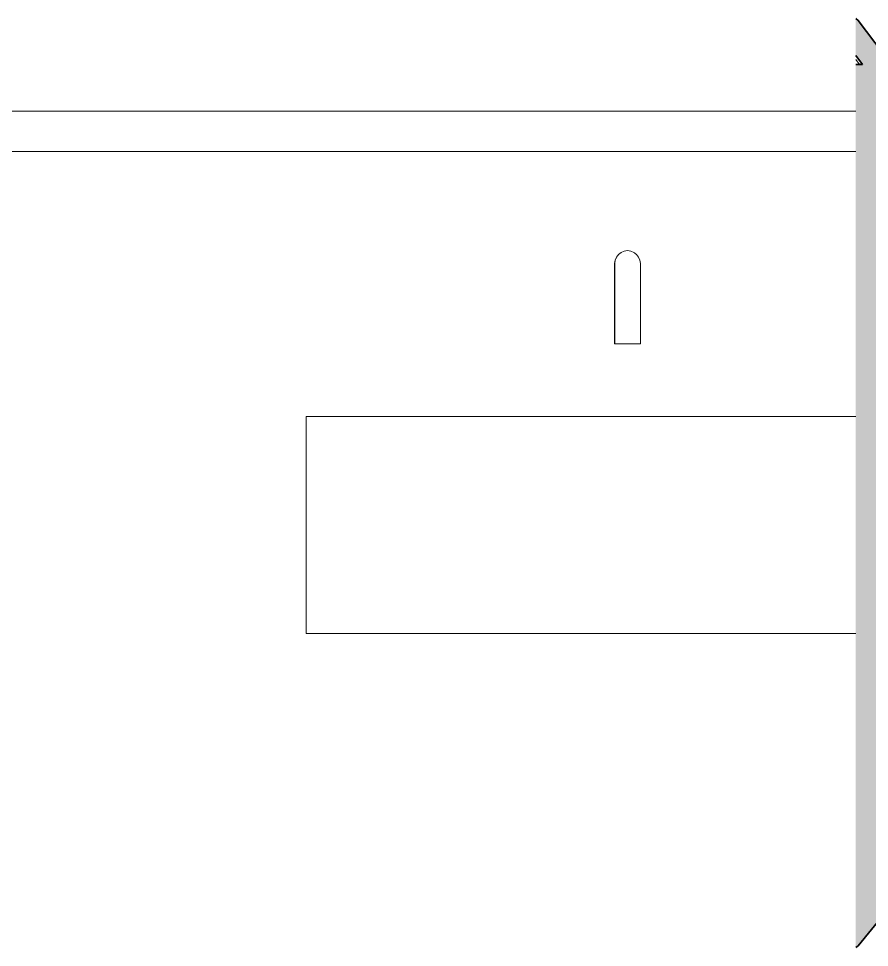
# Model space of a CAD drawing. Header units: millimetres. Extents: x -48147 to 1417267, y -496296 to 18123.
# Drawn here: x 1385112 to 1385642, y -482668 to -482090 of the extents above; entities that cross this region are included whole.
import ezdxf

# ---------------------------------------------------------------- set-up
doc = ezdxf.new("R2010")
doc.units = ezdxf.units.MM
doc.header["$MEASUREMENT"] = 0
doc.linetypes.add('Wipeout_Contour', pattern=[1000, 0, -1000])
doc.layers.add('New_A-35-M_FFE_Sanitary', color=7, linetype='Continuous')
for name, color, linetype, lineweight, true_color in [('New_A-35-M_FFE_Sanitary_Pen_No__104', 7, 'Continuous', 15, 0xa6a6a6), ('New_A-35-M_FFE_Sanitary_Pen_No__44', 7, 'Continuous', 35, 0x444444), ('New_A-35-M_FFE_Sanitary_Pen_No__64', 7, 'Continuous', 20, 0x606060), ('New_A-35-M_FFE_Sanitary_Pen_No__75', 7, 'Continuous', 20, 0x606060)]:
    doc.layers.add(name, color=color, linetype=linetype, lineweight=lineweight, true_color=true_color)
doc.layers.add('New_A-35-M_FFE_Sanitary_Pen_No__87', color=8, linetype='Continuous', lineweight=20)
doc.layers.add('New_A-35-M_FFE_Sanitary_Pen_No__89', color=8, linetype='Continuous', lineweight=20)

# ---------------------------------------------------------------- blocks, each defined once
blk = doc.blocks.new('Section Elem_218_2', base_point=(1376122.47, -491272.82))
at = {"color": 254, "linetype": 'Wipeout_Contour', "lineweight": 0, "ltscale": 5865203.811245858}
blk.add_wipeout([(1383886.11, -482147.82), (1383886.11, -482172.82), (1385633.57, -482172.82), (1385633.57, -482147.82)], dxfattribs=at).dxf.layer = 'New_A-35-M_FFE_Sanitary'
at = {"layer": 'New_A-35-M_FFE_Sanitary_Pen_No__89', "linetype": 'Continuous'}
blk.add_line((1385633.57, -482147.82), (1383886.11, -482147.82), dxfattribs=at)
blk = doc.blocks.new('Section Elem_220_2', base_point=(1376122.47, -491272.82))
at = {"color": 254, "linetype": 'Wipeout_Contour', "lineweight": 0, "ltscale": 5868208.681274156}
blk.add_wipeout([(1385306.46, -482337.82), (1385306.46, -482472.82), (1385633.57, -482472.82), (1385633.57, -482337.82)], dxfattribs=at).dxf.layer = 'New_A-35-M_FFE_Sanitary'
at = {"color": 254, "linetype": 'Wipeout_Contour', "lineweight": 0, "ltscale": 5867570.800296504}
blk.add_wipeout([(1385295.85, -482472.82), (1385306.46, -482472.82), (1385306.46, -482337.82), (1385295.85, -482337.82)], dxfattribs=at).dxf.layer = 'New_A-35-M_FFE_Sanitary'
at = {"layer": 'New_A-35-M_FFE_Sanitary_Pen_No__75', "linetype": 'Continuous'}
for p, q in [((1385306.46, -482337.82), (1385633.57, -482337.82)), ((1385306.46, -482472.82), (1385633.57, -482472.82))]:
    blk.add_line(p, q, dxfattribs=at)
at = {"color": 254, "linetype": 'Wipeout_Contour', "lineweight": 0, "ltscale": 5867542.468962217}
blk.add_wipeout([(1385291.46, -482472.82), (1385295.85, -482472.82), (1385295.85, -482337.82), (1385291.46, -482337.82)], dxfattribs=at).dxf.layer = 'New_A-35-M_FFE_Sanitary'
at = {"layer": 'New_A-35-M_FFE_Sanitary_Pen_No__75', "linetype": 'Continuous'}
for p, q in [((1385291.46, -482337.82), (1385295.85, -482337.82)), ((1385291.46, -482337.82), (1385291.46, -482472.82)), ((1385295.85, -482337.82), (1385306.46, -482337.82)), ((1385291.46, -482472.82), (1385295.85, -482472.82)), ((1385295.85, -482472.82), (1385306.46, -482472.82))]:
    blk.add_line(p, q, dxfattribs=at)
blk = doc.blocks.new('Section Elem_228_2', base_point=(1376122.47, -491272.82))
at = {"color": 254, "linetype": 'Wipeout_Contour', "lineweight": 0, "ltscale": 5868102.998331737}
blk.add_wipeout([(1385483.73, -482279.08), (1385483.46, -482279.62), (1385483.46, -482292.56), (1385483.73, -482292.56)], dxfattribs=at).dxf.layer = 'New_A-35-M_FFE_Sanitary'
at = {"color": 254, "linetype": 'Wipeout_Contour', "lineweight": 0, "ltscale": 5868104.681107549}
blk.add_wipeout([(1385484.53, -482278.59), (1385483.73, -482279.08), (1385483.73, -482292.56), (1385484.53, -482292.56)], dxfattribs=at).dxf.layer = 'New_A-35-M_FFE_Sanitary'
at = {"color": 254, "linetype": 'Wipeout_Contour', "lineweight": 0, "ltscale": 5868108.284933443}
blk.add_wipeout([(1385485.8, -482278.16), (1385484.53, -482278.59), (1385484.53, -482292.56), (1385485.8, -482292.56)], dxfattribs=at).dxf.layer = 'New_A-35-M_FFE_Sanitary'
at = {"color": 254, "linetype": 'Wipeout_Contour', "lineweight": 0, "ltscale": 5868113.564230268}
blk.add_wipeout([(1385487.46, -482277.83), (1385485.8, -482278.16), (1385485.8, -482292.56), (1385487.46, -482292.56)], dxfattribs=at).dxf.layer = 'New_A-35-M_FFE_Sanitary'
at = {"layer": 'New_A-35-M_FFE_Sanitary_Pen_No__64', "linetype": 'Continuous'}
for p, q in [((1385483.46, -482292.56), (1385483.73, -482292.56)), ((1385483.73, -482292.56), (1385484.53, -482292.56))]:
    blk.add_line(p, q, dxfattribs=at)
at = {"color": 254, "linetype": 'Wipeout_Contour', "lineweight": 0, "ltscale": 5868086.220097734}
blk.add_wipeout([(1385483.73, -482266.53), (1385483.46, -482267.56), (1385483.46, -482279.62), (1385483.73, -482279.08)], dxfattribs=at).dxf.layer = 'New_A-35-M_FFE_Sanitary'
at = {"color": 254, "linetype": 'Wipeout_Contour', "lineweight": 0, "ltscale": 5868120.159195703}
blk.add_wipeout([(1385489.39, -482277.62), (1385487.46, -482277.83), (1385487.46, -482292.56), (1385489.39, -482292.56)], dxfattribs=at).dxf.layer = 'New_A-35-M_FFE_Sanitary'
at = {"layer": 'New_A-35-M_FFE_Sanitary_Pen_No__64', "linetype": 'Continuous'}
blk.add_line((1385484.53, -482292.56), (1385485.8, -482292.56), dxfattribs=at)
at = {"color": 254, "linetype": 'Wipeout_Contour', "lineweight": 0, "ltscale": 5868087.245502761}
blk.add_wipeout([(1385484.53, -482265.56), (1385483.73, -482266.53), (1385483.73, -482279.08), (1385484.53, -482278.59)], dxfattribs=at).dxf.layer = 'New_A-35-M_FFE_Sanitary'
at = {"color": 254, "linetype": 'Wipeout_Contour', "lineweight": 0, "ltscale": 5868127.620333558}
blk.add_wipeout([(1385491.46, -482277.55), (1385489.39, -482277.62), (1385489.39, -482292.56), (1385491.46, -482292.56)], dxfattribs=at).dxf.layer = 'New_A-35-M_FFE_Sanitary'
at = {"layer": 'New_A-35-M_FFE_Sanitary_Pen_No__64', "linetype": 'Continuous'}
blk.add_line((1385485.8, -482292.56), (1385487.46, -482292.56), dxfattribs=at)
at = {"color": 254, "linetype": 'Wipeout_Contour', "lineweight": 0, "ltscale": 5868090.259994024}
blk.add_wipeout([(1385485.8, -482264.73), (1385484.53, -482265.56), (1385484.53, -482278.59), (1385485.8, -482278.16)], dxfattribs=at).dxf.layer = 'New_A-35-M_FFE_Sanitary'
at = {"color": 254, "linetype": 'Wipeout_Contour', "lineweight": 0, "ltscale": 5868135.442196683}
blk.add_wipeout([(1385493.53, -482277.62), (1385491.46, -482277.55), (1385491.46, -482292.56), (1385493.53, -482292.56)], dxfattribs=at).dxf.layer = 'New_A-35-M_FFE_Sanitary'
at = {"layer": 'New_A-35-M_FFE_Sanitary_Pen_No__64', "linetype": 'Continuous'}
blk.add_line((1385487.46, -482292.56), (1385489.39, -482292.56), dxfattribs=at)
at = {"color": 254, "linetype": 'Wipeout_Contour', "lineweight": 0, "ltscale": 5868095.05813414}
blk.add_wipeout([(1385487.46, -482264.1), (1385485.8, -482264.73), (1385485.8, -482278.16), (1385487.46, -482277.83)], dxfattribs=at).dxf.layer = 'New_A-35-M_FFE_Sanitary'
at = {"color": 254, "linetype": 'Wipeout_Contour', "lineweight": 0, "ltscale": 5868143.091737671}
blk.add_wipeout([(1385495.46, -482277.83), (1385493.53, -482277.62), (1385493.53, -482292.56), (1385495.46, -482292.56)], dxfattribs=at).dxf.layer = 'New_A-35-M_FFE_Sanitary'
at = {"layer": 'New_A-35-M_FFE_Sanitary_Pen_No__64', "linetype": 'Continuous'}
for p, q in [((1385483.46, -482279.62), (1385483.46, -482292.56)), ((1385489.39, -482292.56), (1385491.46, -482292.56))]:
    blk.add_line(p, q, dxfattribs=at)
at = {"color": 254, "linetype": 'Wipeout_Contour', "lineweight": 0, "ltscale": 5868071.177345685}
blk.add_wipeout([(1385483.73, -482255.74), (1385483.46, -482257.21), (1385483.46, -482267.56), (1385483.73, -482266.53)], dxfattribs=at).dxf.layer = 'New_A-35-M_FFE_Sanitary'
at = {"color": 254, "linetype": 'Wipeout_Contour', "lineweight": 0, "ltscale": 5868101.312893019}
blk.add_wipeout([(1385489.39, -482263.7), (1385487.46, -482264.1), (1385487.46, -482277.83), (1385489.39, -482277.62)], dxfattribs=at).dxf.layer = 'New_A-35-M_FFE_Sanitary'
at = {"color": 254, "linetype": 'Wipeout_Contour', "lineweight": 0, "ltscale": 5868150.04463527}
blk.add_wipeout([(1385497.12, -482278.16), (1385495.46, -482277.83), (1385495.46, -482292.56), (1385497.12, -482292.56)], dxfattribs=at).dxf.layer = 'New_A-35-M_FFE_Sanitary'
at = {"layer": 'New_A-35-M_FFE_Sanitary_Pen_No__64', "linetype": 'Continuous'}
blk.add_line((1385491.46, -482292.56), (1385493.53, -482292.56), dxfattribs=at)
at = {"color": 254, "linetype": 'Wipeout_Contour', "lineweight": 0, "ltscale": 5868071.613414852}
blk.add_wipeout([(1385484.53, -482254.38), (1385483.73, -482255.74), (1385483.73, -482266.53), (1385484.53, -482265.56)], dxfattribs=at).dxf.layer = 'New_A-35-M_FFE_Sanitary'
at = {"color": 254, "linetype": 'Wipeout_Contour', "lineweight": 0, "ltscale": 5868108.597944991}
blk.add_wipeout([(1385491.46, -482263.56), (1385489.39, -482263.7), (1385489.39, -482277.62), (1385491.46, -482277.55)], dxfattribs=at).dxf.layer = 'New_A-35-M_FFE_Sanitary'
at = {"color": 254, "linetype": 'Wipeout_Contour', "lineweight": 0, "ltscale": 5868155.827120849}
blk.add_wipeout([(1385498.39, -482278.59), (1385497.12, -482278.16), (1385497.12, -482292.56), (1385498.39, -482292.56)], dxfattribs=at).dxf.layer = 'New_A-35-M_FFE_Sanitary'
at = {"layer": 'New_A-35-M_FFE_Sanitary_Pen_No__64', "linetype": 'Continuous'}
blk.add_line((1385493.53, -482292.56), (1385495.46, -482292.56), dxfattribs=at)
at = {"color": 254, "linetype": 'Wipeout_Contour', "lineweight": 0, "ltscale": 5868074.099576205}
blk.add_wipeout([(1385485.8, -482253.21), (1385484.53, -482254.38), (1385484.53, -482265.56), (1385485.8, -482264.73)], dxfattribs=at).dxf.layer = 'New_A-35-M_FFE_Sanitary'
at = {"color": 254, "linetype": 'Wipeout_Contour', "lineweight": 0, "ltscale": 5868116.419833413}
blk.add_wipeout([(1385493.53, -482263.7), (1385491.46, -482263.56), (1385491.46, -482277.55), (1385493.53, -482277.62)], dxfattribs=at).dxf.layer = 'New_A-35-M_FFE_Sanitary'
at = {"color": 254, "linetype": 'Wipeout_Contour', "lineweight": 0, "ltscale": 5868160.045154544}
blk.add_wipeout([(1385499.19, -482279.08), (1385498.39, -482278.59), (1385498.39, -482292.56), (1385499.19, -482292.56)], dxfattribs=at).dxf.layer = 'New_A-35-M_FFE_Sanitary'
at = {"color": 254, "linetype": 'Wipeout_Contour', "lineweight": 0, "ltscale": 5868078.466375556}
blk.add_wipeout([(1385487.46, -482252.31), (1385485.8, -482253.21), (1385485.8, -482264.73), (1385487.46, -482264.1)], dxfattribs=at).dxf.layer = 'New_A-35-M_FFE_Sanitary'
at = {"color": 254, "linetype": 'Wipeout_Contour', "lineweight": 0, "ltscale": 5868124.245508477}
blk.add_wipeout([(1385495.46, -482264.1), (1385493.53, -482263.7), (1385493.53, -482277.62), (1385495.46, -482277.83)], dxfattribs=at).dxf.layer = 'New_A-35-M_FFE_Sanitary'
at = {"color": 254, "linetype": 'Wipeout_Contour', "lineweight": 0, "ltscale": 5868162.411269041}
blk.add_wipeout([(1385499.46, -482279.62), (1385499.19, -482279.08), (1385499.19, -482292.56), (1385499.46, -482292.56)], dxfattribs=at).dxf.layer = 'New_A-35-M_FFE_Sanitary'
at = {"layer": 'New_A-35-M_FFE_Sanitary_Pen_No__64', "linetype": 'Continuous'}
for p, q in [((1385483.46, -482267.56), (1385483.46, -482279.62)), ((1385495.46, -482292.56), (1385497.12, -482292.56)), ((1385497.12, -482292.56), (1385498.39, -482292.56)), ((1385498.39, -482292.56), (1385499.19, -482292.56)), ((1385499.19, -482292.56), (1385499.46, -482292.56))]:
    blk.add_line(p, q, dxfattribs=at)
at = {"color": 254, "linetype": 'Wipeout_Contour', "lineweight": 0, "ltscale": 5868058.894900429}
blk.add_wipeout([(1385483.46, -482257.21), (1385483.73, -482255.74), (1385483.73, -482247.47), (1385483.46, -482249.26)], dxfattribs=at).dxf.layer = 'New_A-35-M_FFE_Sanitary'
at = {"color": 254, "linetype": 'Wipeout_Contour', "lineweight": 0, "ltscale": 5868084.416157346}
blk.add_wipeout([(1385489.39, -482251.74), (1385487.46, -482252.31), (1385487.46, -482264.1), (1385489.39, -482263.7)], dxfattribs=at).dxf.layer = 'New_A-35-M_FFE_Sanitary'
at = {"color": 254, "linetype": 'Wipeout_Contour', "lineweight": 0, "ltscale": 5868131.538653973}
blk.add_wipeout([(1385497.12, -482264.73), (1385495.46, -482264.1), (1385495.46, -482277.83), (1385497.12, -482278.16)], dxfattribs=at).dxf.layer = 'New_A-35-M_FFE_Sanitary'
at = {"color": 254, "linetype": 'Wipeout_Contour', "lineweight": 0, "ltscale": 5868058.849848543}
blk.add_wipeout([(1385483.73, -482247.47), (1385483.73, -482255.74), (1385484.53, -482254.38), (1385484.53, -482245.8)], dxfattribs=at).dxf.layer = 'New_A-35-M_FFE_Sanitary'
at = {"color": 254, "linetype": 'Wipeout_Contour', "lineweight": 0, "ltscale": 5868091.543361066}
blk.add_wipeout([(1385491.46, -482251.55), (1385489.39, -482251.74), (1385489.39, -482263.7), (1385491.46, -482263.56)], dxfattribs=at).dxf.layer = 'New_A-35-M_FFE_Sanitary'
at = {"color": 254, "linetype": 'Wipeout_Contour', "lineweight": 0, "ltscale": 5868137.802327245}
blk.add_wipeout([(1385498.39, -482265.56), (1385497.12, -482264.73), (1385497.12, -482278.16), (1385498.39, -482278.59)], dxfattribs=at).dxf.layer = 'New_A-35-M_FFE_Sanitary'
at = {"color": 254, "linetype": 'Wipeout_Contour', "lineweight": 0, "ltscale": 5868060.904718631}
blk.add_wipeout([(1385484.53, -482254.38), (1385485.8, -482253.21), (1385485.8, -482244.36), (1385484.53, -482245.8)], dxfattribs=at).dxf.layer = 'New_A-35-M_FFE_Sanitary'
at = {"color": 254, "linetype": 'Wipeout_Contour', "lineweight": 0, "ltscale": 5868099.365272169}
blk.add_wipeout([(1385493.53, -482251.74), (1385491.46, -482251.55), (1385491.46, -482263.56), (1385493.53, -482263.7)], dxfattribs=at).dxf.layer = 'New_A-35-M_FFE_Sanitary'
at = {"color": 254, "linetype": 'Wipeout_Contour', "lineweight": 0, "ltscale": 5868142.609714091}
blk.add_wipeout([(1385499.19, -482266.53), (1385498.39, -482265.56), (1385498.39, -482278.59), (1385499.19, -482279.08)], dxfattribs=at).dxf.layer = 'New_A-35-M_FFE_Sanitary'
at = {"layer": 'New_A-35-M_FFE_Sanitary_Pen_No__64', "linetype": 'Continuous'}
blk.add_line((1385483.46, -482257.21), (1385483.46, -482267.56), dxfattribs=at)
at = {"color": 254, "linetype": 'Wipeout_Contour', "lineweight": 0, "ltscale": 5868064.91942239}
blk.add_wipeout([(1385485.8, -482253.21), (1385487.46, -482252.31), (1385487.46, -482243.26), (1385485.8, -482244.36)], dxfattribs=at).dxf.layer = 'New_A-35-M_FFE_Sanitary'
at = {"color": 254, "linetype": 'Wipeout_Contour', "lineweight": 0, "ltscale": 5868107.348838696}
blk.add_wipeout([(1385495.46, -482252.31), (1385493.53, -482251.74), (1385493.53, -482263.7), (1385495.46, -482264.1)], dxfattribs=at).dxf.layer = 'New_A-35-M_FFE_Sanitary'
at = {"color": 254, "linetype": 'Wipeout_Contour', "lineweight": 0, "ltscale": 5868145.633204823}
blk.add_wipeout([(1385499.46, -482267.56), (1385499.19, -482266.53), (1385499.19, -482279.08), (1385499.46, -482279.62)], dxfattribs=at).dxf.layer = 'New_A-35-M_FFE_Sanitary'
at = {"layer": 'New_A-35-M_FFE_Sanitary_Pen_No__64', "linetype": 'Continuous'}
blk.add_line((1385499.46, -482279.62), (1385499.46, -482292.56), dxfattribs=at)
at = {"color": 254, "linetype": 'Wipeout_Contour', "lineweight": 0, "ltscale": 5868050.209220891}
blk.add_wipeout([(1385483.73, -482242.27), (1385483.46, -482244.27), (1385483.46, -482249.26), (1385483.73, -482247.47)], dxfattribs=at).dxf.layer = 'New_A-35-M_FFE_Sanitary'
at = {"color": 254, "linetype": 'Wipeout_Contour', "lineweight": 0, "ltscale": 5868070.62027261}
blk.add_wipeout([(1385487.46, -482252.31), (1385489.39, -482251.74), (1385489.39, -482242.57), (1385487.46, -482243.26)], dxfattribs=at).dxf.layer = 'New_A-35-M_FFE_Sanitary'
at = {"color": 254, "linetype": 'Wipeout_Contour', "lineweight": 0, "ltscale": 5868114.946998339}
blk.add_wipeout([(1385497.12, -482253.21), (1385495.46, -482252.31), (1385495.46, -482264.1), (1385497.12, -482264.73)], dxfattribs=at).dxf.layer = 'New_A-35-M_FFE_Sanitary'
at = {"color": 254, "linetype": 'Wipeout_Contour', "lineweight": 0, "ltscale": 5868049.824094034}
blk.add_wipeout([(1385484.53, -482240.4), (1385483.73, -482242.27), (1385483.73, -482247.47), (1385484.53, -482245.8)], dxfattribs=at).dxf.layer = 'New_A-35-M_FFE_Sanitary'
at = {"color": 254, "linetype": 'Wipeout_Contour', "lineweight": 0, "ltscale": 5868077.618643818}
blk.add_wipeout([(1385489.39, -482251.74), (1385491.46, -482251.55), (1385491.46, -482242.33), (1385489.39, -482242.57)], dxfattribs=at).dxf.layer = 'New_A-35-M_FFE_Sanitary'
at = {"color": 254, "linetype": 'Wipeout_Contour', "lineweight": 0, "ltscale": 5868121.642040162}
blk.add_wipeout([(1385498.39, -482254.38), (1385497.12, -482253.21), (1385497.12, -482264.73), (1385498.39, -482265.56)], dxfattribs=at).dxf.layer = 'New_A-35-M_FFE_Sanitary'
at = {"layer": 'New_A-35-M_FFE_Sanitary_Pen_No__64', "linetype": 'Continuous'}
blk.add_line((1385483.46, -482249.26), (1385483.46, -482257.21), dxfattribs=at)
at = {"color": 254, "linetype": 'Wipeout_Contour', "lineweight": 0, "ltscale": 5868051.574173717}
blk.add_wipeout([(1385485.8, -482238.8), (1385484.53, -482240.4), (1385484.53, -482245.8), (1385485.8, -482244.36)], dxfattribs=at).dxf.layer = 'New_A-35-M_FFE_Sanitary'
at = {"color": 254, "linetype": 'Wipeout_Contour', "lineweight": 0, "ltscale": 5868085.440573479}
blk.add_wipeout([(1385491.46, -482251.55), (1385493.53, -482251.74), (1385493.53, -482242.57), (1385491.46, -482242.33)], dxfattribs=at).dxf.layer = 'New_A-35-M_FFE_Sanitary'
at = {"color": 254, "linetype": 'Wipeout_Contour', "lineweight": 0, "ltscale": 5868126.977773525}
blk.add_wipeout([(1385499.19, -482255.74), (1385498.39, -482254.38), (1385498.39, -482265.56), (1385499.19, -482266.53)], dxfattribs=at).dxf.layer = 'New_A-35-M_FFE_Sanitary'
at = {"color": 254, "linetype": 'Wipeout_Contour', "lineweight": 0, "ltscale": 5868055.340110381}
blk.add_wipeout([(1385487.46, -482237.57), (1385485.8, -482238.8), (1385485.8, -482244.36), (1385487.46, -482243.26)], dxfattribs=at).dxf.layer = 'New_A-35-M_FFE_Sanitary'
at = {"color": 254, "linetype": 'Wipeout_Contour', "lineweight": 0, "ltscale": 5868093.553007666}
blk.add_wipeout([(1385493.53, -482251.74), (1385495.46, -482252.31), (1385495.46, -482243.26), (1385493.53, -482242.57)], dxfattribs=at).dxf.layer = 'New_A-35-M_FFE_Sanitary'
at = {"color": 254, "linetype": 'Wipeout_Contour', "lineweight": 0, "ltscale": 5868130.590604998}
blk.add_wipeout([(1385499.46, -482257.21), (1385499.19, -482255.74), (1385499.19, -482266.53), (1385499.46, -482267.56)], dxfattribs=at).dxf.layer = 'New_A-35-M_FFE_Sanitary'
at = {"layer": 'New_A-35-M_FFE_Sanitary_Pen_No__64', "linetype": 'Continuous'}
blk.add_line((1385499.46, -482267.56), (1385499.46, -482279.62), dxfattribs=at)
at = {"color": 254, "linetype": 'Wipeout_Contour', "lineweight": 0, "ltscale": 5868060.865127382}
blk.add_wipeout([(1385489.39, -482236.8), (1385487.46, -482237.57), (1385487.46, -482243.26), (1385489.39, -482242.57)], dxfattribs=at).dxf.layer = 'New_A-35-M_FFE_Sanitary'
at = {"color": 254, "linetype": 'Wipeout_Contour', "lineweight": 0, "ltscale": 5868045.71036559}
blk.add_wipeout([(1385483.73, -482240.49), (1385483.46, -482242.56), (1385483.46, -482244.27), (1385483.73, -482242.27)], dxfattribs=at).dxf.layer = 'New_A-35-M_FFE_Sanitary'
at = {"color": 254, "linetype": 'Wipeout_Contour', "lineweight": 0, "ltscale": 5868101.400129369}
blk.add_wipeout([(1385495.46, -482252.31), (1385497.12, -482253.21), (1385497.12, -482244.36), (1385495.46, -482243.26)], dxfattribs=at).dxf.layer = 'New_A-35-M_FFE_Sanitary'
at = {"color": 254, "linetype": 'Wipeout_Contour', "lineweight": 0, "ltscale": 5868067.772525568}
blk.add_wipeout([(1385491.46, -482236.54), (1385489.39, -482236.8), (1385489.39, -482242.57), (1385491.46, -482242.33)], dxfattribs=at).dxf.layer = 'New_A-35-M_FFE_Sanitary'
at = {"color": 254, "linetype": 'Wipeout_Contour', "lineweight": 0, "ltscale": 5868045.149536029}
blk.add_wipeout([(1385484.53, -482238.56), (1385483.73, -482240.49), (1385483.73, -482242.27), (1385484.53, -482240.4)], dxfattribs=at).dxf.layer = 'New_A-35-M_FFE_Sanitary'
at = {"color": 254, "linetype": 'Wipeout_Contour', "lineweight": 0, "ltscale": 5868108.447289149}
blk.add_wipeout([(1385497.12, -482253.21), (1385498.39, -482254.38), (1385498.39, -482245.8), (1385497.12, -482244.36)], dxfattribs=at).dxf.layer = 'New_A-35-M_FFE_Sanitary'
at = {"layer": 'New_A-35-M_FFE_Sanitary_Pen_No__64', "linetype": 'Continuous'}
blk.add_line((1385483.46, -482244.27), (1385483.46, -482249.26), dxfattribs=at)
at = {"color": 254, "linetype": 'Wipeout_Contour', "lineweight": 0, "ltscale": 5868046.742351755}
blk.add_wipeout([(1385485.8, -482236.9), (1385484.53, -482238.56), (1385484.53, -482240.4), (1385485.8, -482238.8)], dxfattribs=at).dxf.layer = 'New_A-35-M_FFE_Sanitary'
at = {"color": 254, "linetype": 'Wipeout_Contour', "lineweight": 0, "ltscale": 5868075.594468296}
blk.add_wipeout([(1385493.53, -482236.8), (1385491.46, -482236.54), (1385491.46, -482242.33), (1385493.53, -482242.57)], dxfattribs=at).dxf.layer = 'New_A-35-M_FFE_Sanitary'
at = {"color": 254, "linetype": 'Wipeout_Contour', "lineweight": 0, "ltscale": 5868114.214327601}
blk.add_wipeout([(1385498.39, -482254.38), (1385499.19, -482255.74), (1385499.19, -482247.47), (1385498.39, -482245.8)], dxfattribs=at).dxf.layer = 'New_A-35-M_FFE_Sanitary'
at = {"layer": 'New_A-35-M_FFE_Sanitary_Pen_No__64', "linetype": 'Continuous'}
blk.add_line((1385483.46, -482242.56), (1385483.46, -482244.27), dxfattribs=at)
at = {"color": 254, "linetype": 'Wipeout_Contour', "lineweight": 0, "ltscale": 5868050.380161958}
blk.add_wipeout([(1385487.46, -482235.63), (1385485.8, -482236.9), (1385485.8, -482238.8), (1385487.46, -482237.57)], dxfattribs=at).dxf.layer = 'New_A-35-M_FFE_Sanitary'
at = {"color": 254, "linetype": 'Wipeout_Contour', "lineweight": 0, "ltscale": 5868083.797900595}
blk.add_wipeout([(1385495.46, -482237.57), (1385493.53, -482236.8), (1385493.53, -482242.57), (1385495.46, -482243.26)], dxfattribs=at).dxf.layer = 'New_A-35-M_FFE_Sanitary'
at = {"color": 254, "linetype": 'Wipeout_Contour', "lineweight": 0, "ltscale": 5868118.308283724}
blk.add_wipeout([(1385499.19, -482247.47), (1385499.19, -482255.74), (1385499.46, -482257.21), (1385499.46, -482249.26)], dxfattribs=at).dxf.layer = 'New_A-35-M_FFE_Sanitary'
at = {"layer": 'New_A-35-M_FFE_Sanitary_Pen_No__64', "linetype": 'Continuous'}
for p, q in [((1385483.46, -482242.56), (1385483.73, -482240.49)), ((1385483.73, -482240.49), (1385484.53, -482238.56)), ((1385499.46, -482257.21), (1385499.46, -482267.56))]:
    blk.add_line(p, q, dxfattribs=at)
at = {"color": 254, "linetype": 'Wipeout_Contour', "lineweight": 0, "ltscale": 5868055.81486594}
blk.add_wipeout([(1385489.39, -482234.83), (1385487.46, -482235.63), (1385487.46, -482237.57), (1385489.39, -482236.8)], dxfattribs=at).dxf.layer = 'New_A-35-M_FFE_Sanitary'
at = {"color": 254, "linetype": 'Wipeout_Contour', "lineweight": 0, "ltscale": 5868091.820876699}
blk.add_wipeout([(1385497.12, -482238.8), (1385495.46, -482237.57), (1385495.46, -482243.26), (1385497.12, -482244.36)], dxfattribs=at).dxf.layer = 'New_A-35-M_FFE_Sanitary'
at = {"layer": 'New_A-35-M_FFE_Sanitary_Pen_No__64', "linetype": 'Continuous'}
blk.add_line((1385484.53, -482238.56), (1385485.8, -482236.9), dxfattribs=at)
at = {"color": 254, "linetype": 'Wipeout_Contour', "lineweight": 0, "ltscale": 5868062.675747077}
blk.add_wipeout([(1385491.46, -482234.56), (1385489.39, -482234.83), (1385489.39, -482236.8), (1385491.46, -482236.54)], dxfattribs=at).dxf.layer = 'New_A-35-M_FFE_Sanitary'
at = {"color": 254, "linetype": 'Wipeout_Contour', "lineweight": 0, "ltscale": 5868099.116819941}
blk.add_wipeout([(1385498.39, -482240.4), (1385497.12, -482238.8), (1385497.12, -482244.36), (1385498.39, -482245.8)], dxfattribs=at).dxf.layer = 'New_A-35-M_FFE_Sanitary'
at = {"layer": 'New_A-35-M_FFE_Sanitary_Pen_No__64', "linetype": 'Continuous'}
blk.add_line((1385485.8, -482236.9), (1385487.46, -482235.63), dxfattribs=at)
at = {"color": 254, "linetype": 'Wipeout_Contour', "lineweight": 0, "ltscale": 5868070.497696613}
blk.add_wipeout([(1385493.53, -482234.83), (1385491.46, -482234.56), (1385491.46, -482236.54), (1385493.53, -482236.8)], dxfattribs=at).dxf.layer = 'New_A-35-M_FFE_Sanitary'
at = {"color": 254, "linetype": 'Wipeout_Contour', "lineweight": 0, "ltscale": 5868105.188658125}
blk.add_wipeout([(1385499.19, -482242.27), (1385498.39, -482240.4), (1385498.39, -482245.8), (1385499.19, -482247.47)], dxfattribs=at).dxf.layer = 'New_A-35-M_FFE_Sanitary'
at = {"layer": 'New_A-35-M_FFE_Sanitary_Pen_No__64', "linetype": 'Continuous'}
blk.add_line((1385487.46, -482235.63), (1385489.39, -482234.83), dxfattribs=at)
at = {"color": 254, "linetype": 'Wipeout_Contour', "lineweight": 0, "ltscale": 5868078.74765892}
blk.add_wipeout([(1385495.46, -482235.63), (1385493.53, -482234.83), (1385493.53, -482236.8), (1385495.46, -482237.57)], dxfattribs=at).dxf.layer = 'New_A-35-M_FFE_Sanitary'
at = {"color": 254, "linetype": 'Wipeout_Contour', "lineweight": 0, "ltscale": 5868109.622692441}
blk.add_wipeout([(1385499.46, -482244.27), (1385499.19, -482242.27), (1385499.19, -482247.47), (1385499.46, -482249.26)], dxfattribs=at).dxf.layer = 'New_A-35-M_FFE_Sanitary'
at = {"layer": 'New_A-35-M_FFE_Sanitary_Pen_No__64', "linetype": 'Continuous'}
for p, q in [((1385489.39, -482234.83), (1385491.46, -482234.56)), ((1385499.46, -482249.26), (1385499.46, -482257.21))]:
    blk.add_line(p, q, dxfattribs=at)
at = {"color": 254, "linetype": 'Wipeout_Contour', "lineweight": 0, "ltscale": 5868086.860959144}
blk.add_wipeout([(1385497.12, -482236.9), (1385495.46, -482235.63), (1385495.46, -482237.57), (1385497.12, -482238.8)], dxfattribs=at).dxf.layer = 'New_A-35-M_FFE_Sanitary'
at = {"layer": 'New_A-35-M_FFE_Sanitary_Pen_No__64', "linetype": 'Continuous'}
blk.add_line((1385491.46, -482234.56), (1385493.53, -482234.83), dxfattribs=at)
at = {"color": 254, "linetype": 'Wipeout_Contour', "lineweight": 0, "ltscale": 5868094.28503717}
blk.add_wipeout([(1385498.39, -482238.56), (1385497.12, -482236.9), (1385497.12, -482238.8), (1385498.39, -482240.4)], dxfattribs=at).dxf.layer = 'New_A-35-M_FFE_Sanitary'
at = {"layer": 'New_A-35-M_FFE_Sanitary_Pen_No__64', "linetype": 'Continuous'}
blk.add_line((1385493.53, -482234.83), (1385495.46, -482235.63), dxfattribs=at)
at = {"color": 254, "linetype": 'Wipeout_Contour', "lineweight": 0, "ltscale": 5868100.514144288}
blk.add_wipeout([(1385499.19, -482240.49), (1385498.39, -482238.56), (1385498.39, -482240.4), (1385499.19, -482242.27)], dxfattribs=at).dxf.layer = 'New_A-35-M_FFE_Sanitary'
at = {"layer": 'New_A-35-M_FFE_Sanitary_Pen_No__64', "linetype": 'Continuous'}
blk.add_line((1385495.46, -482235.63), (1385497.12, -482236.9), dxfattribs=at)
at = {"color": 254, "linetype": 'Wipeout_Contour', "lineweight": 0, "ltscale": 5868105.123882775}
blk.add_wipeout([(1385499.46, -482242.56), (1385499.19, -482240.49), (1385499.19, -482242.27), (1385499.46, -482244.27)], dxfattribs=at).dxf.layer = 'New_A-35-M_FFE_Sanitary'
at = {"layer": 'New_A-35-M_FFE_Sanitary_Pen_No__64', "linetype": 'Continuous'}
for p, q in [((1385497.12, -482236.9), (1385498.39, -482238.56)), ((1385498.39, -482238.56), (1385499.19, -482240.49)), ((1385499.19, -482240.49), (1385499.46, -482242.56)), ((1385499.46, -482242.56), (1385499.46, -482244.27)), ((1385499.46, -482244.27), (1385499.46, -482249.26))]:
    blk.add_line(p, q, dxfattribs=at)
blk = doc.blocks.new('Section Elem_230_2', base_point=(1376122.47, -491272.82))
at = {"layer": 'New_A-35-M_FFE_Sanitary_Pen_No__87', "linetype": 'Continuous'}
blk.add_line((1383886.11, -482172.82), (1385633.57, -482172.82), dxfattribs=at)
blk = doc.blocks.new('Section Elem_753_2', base_point=(1376122.47, -491272.82))
at = {"color": 254, "linetype": 'Wipeout_Contour', "lineweight": 0, "ltscale": 5868453.634614447}
blk.add_wipeout([(1385633.57, -482115.68), (1385635.85, -482118.71), (1385637.87, -482118.71), (1385633.57, -482113.07)], dxfattribs=at).dxf.layer = 'New_A-35-M_FFE_Sanitary'
at = {"layer": 'New_A-35-M_FFE_Sanitary_Pen_No__104', "linetype": 'Continuous'}
blk.add_hatch(color=256, dxfattribs=at).paths.add_polyline_path([(1385633.57, -482668.23), (1385635.17, -482667.17), (1385676.59, -482616.32), (1385708.38, -482550.05), (1385728.36, -482472.87), (1385735.17, -482390.05), (1385728.36, -482300.75), (1385708.38, -482217.55), (1385676.59, -482146.09), (1385635.17, -482091.27), (1385633.57, -482090.13), (1385633.57, -482113.07), (1385637.87, -482118.71), (1385633.57, -482118.71)])
at = {"layer": 'New_A-35-M_FFE_Sanitary_Pen_No__44', "linetype": 'Continuous'}
for p, q in [((1385633.57, -482113.07), (1385637.87, -482118.71)), ((1385637.87, -482118.71), (1385633.57, -482118.71))]:
    blk.add_line(p, q, dxfattribs=at)
at = {"layer": 'New_A-35-M_FFE_Sanitary_Pen_No__44', "linetype": 'Continuous', "flags": 128}
blk.add_lwpolyline([(1385633.57, -482090.13), (1385635.17, -482091.27), (1385676.59, -482146.09), (1385708.38, -482217.55), (1385728.36, -482300.75), (1385735.17, -482390.05), (1385728.36, -482472.87), (1385708.38, -482550.05), (1385676.59, -482616.32), (1385635.17, -482667.17), (1385633.57, -482668.23)], dxfattribs=at)
at = {"layer": 'New_A-35-M_FFE_Sanitary_Pen_No__64', "linetype": 'Continuous'}
blk.add_line((1385635.85, -482118.71), (1385633.57, -482115.68), dxfattribs=at)

msp = doc.modelspace()

# ---------------------------------------------------------------- block references
at = {"layer": 'New_A-35-M_FFE_Sanitary'}
for name in ['Section Elem_218_2', 'Section Elem_228_2', 'Section Elem_220_2']:
    msp.add_blockref(name, (1376122.47, -491272.82), dxfattribs=at)

# ---------------------------------------------------------------- next in the draw order: block references
msp.add_blockref('Section Elem_230_2', (1376122.47, -491272.82), dxfattribs=at)

# ---------------------------------------------------------------- next in the draw order: block references
msp.add_blockref('Section Elem_753_2', (1376122.47, -491272.82), dxfattribs=at)

doc.saveas('drawing.dxf')
